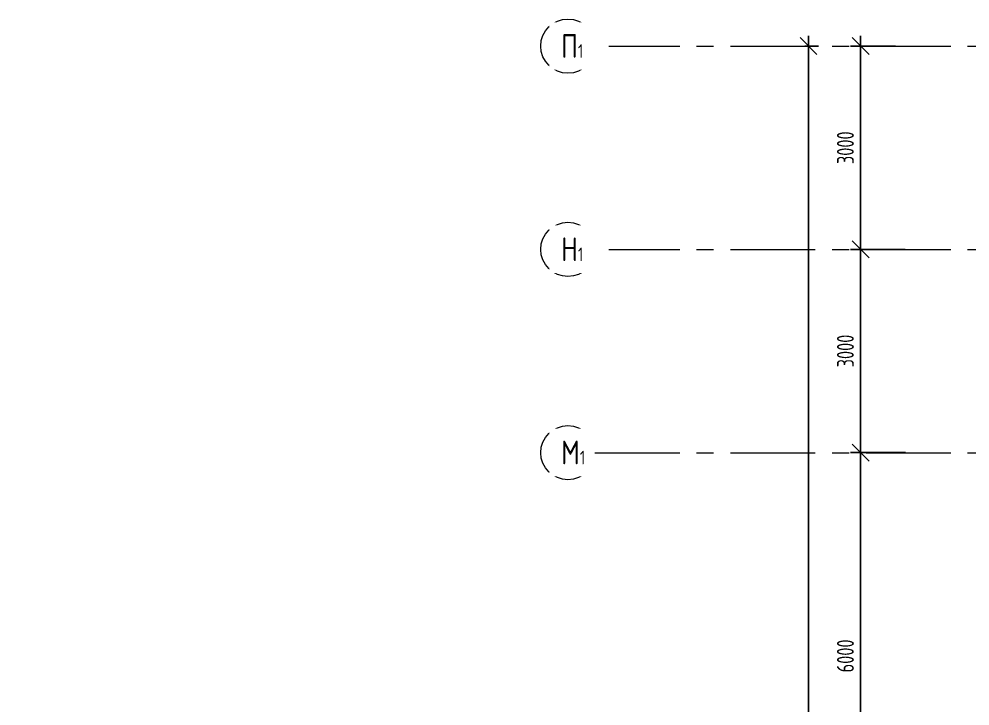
# Model space of a CAD drawing. Header units: millimetres. Extents: x -8417289 to 9420486, y 0 to 208205.
# Drawn here: x -232868 to -218833, y 120862 to 131001 of the extents above; entities that cross this region are included whole.
import ezdxf
from ezdxf import colors
from ezdxf.entities.mleader import LeaderData, LeaderLine
from ezdxf.math import Vec2, Vec3

# ---------------------------------------------------------------- set-up
doc = ezdxf.new("R2010")
doc.units = ezdxf.units.MM
doc.header["$MEASUREMENT"] = 0
doc.linetypes.add('CENTER', pattern=[2, 1.25, -0.25, 0.25, -0.25])
doc.layers.get('0').update_dxf_attribs({"color": 250, "lineweight": 9})
for name, color, linetype, lineweight in [('_АР ТЕКСТ', 250, 'Continuous', 25), ('АР_Оси', 195, 'Continuous', 9), ('АР_Оси размеры', 164, 'Continuous', 9), ('АР_Отметки', 250, 'Continuous', 15)]:
    doc.layers.add(name, color=color, linetype=linetype, lineweight=lineweight)
doc.styles.add('ISOCPEUR', font='isocpeur.TTF', dxfattribs={"width": 0.7})
doc.styles.add('ГОСТ 2.304', font='isocpeur.TTF', dxfattribs={"width": 0.7})
doc.dimstyles.new('СПДС', dxfattribs={"dimscale": 100, "dimtxt": 2.5, "dimasz": 2.5, "dimexe": 1.5, "dimexo": 0, "dimgap": 1, "dimtad": 1, "dimdec": 0, "dimrnd": 1, "dimtxsty": 'ГОСТ 2.304', "dimblk": 'OBLIQUE', "dimcen": 2.5, "dimdle": 1.5, "dimadec": 0, "dimazin": 2, "dimtfac": 0.75, "dimtdec": 0, "dimtmove": 1, "dimatfit": 3, "dimfxl": 1, "dimtolj": 1, "dimarcsym": 1})

# ---------------------------------------------------------------- blocks, each defined once
blk = doc.blocks.new('_Oblique')
at = {"color": 0, "linetype": 'ByBlock', "lineweight": -2}
blk.add_line((-0.5, -0.5), (0.5, 0.5), dxfattribs=at)
blk = doc.blocks.new('*D692')
at = {"layer": 'АР_Оси размеры', "color": 0, "lineweight": -2, "ltscale": 100, "transparency": 16777216}
for p, q in [((-220447, 118451), (-220447, 124751)), ((-219787, 124601), (-220597, 124601)), ((-219935, 118601), (-220597, 118601))]:
    blk.add_line(p, q, dxfattribs=at)
at = {"layer": 'АР_Оси размеры', "color": 0, "lineweight": -2, "ltscale": 100, "transparency": 16777216, "xscale": 250, "yscale": 250, "zscale": 250}
for p, rotation in [((-220447, 124601), 90), ((-220447, 118601), 270)]:
    blk.add_blockref('_Oblique', p, dxfattribs=dict(at, rotation=rotation))
at = {"layer": 'АР_Оси размеры', "color": 0, "ltscale": 100, "transparency": 16777216, "insert": (-220672, 121601), "char_height": 250, "attachment_point": 5, "rotation": 90, "style": 'ГОСТ 2.304'}
blk.add_mtext('\\A1;6000', dxfattribs=at)
blk = doc.blocks.new('*D693')
at = {"layer": 'АР_Оси размеры', "color": 0, "lineweight": -2, "ltscale": 100, "transparency": 16777216}
for p, q in [((-220447, 124451), (-220447, 127751)), ((-219935, 127601), (-220597, 127601)), ((-219792, 124601), (-220597, 124601))]:
    blk.add_line(p, q, dxfattribs=at)
at = {"layer": 'АР_Оси размеры', "color": 0, "lineweight": -2, "ltscale": 100, "transparency": 16777216, "xscale": 250, "yscale": 250, "zscale": 250}
for p, rotation in [((-220447, 127601), 90), ((-220447, 124601), 270)]:
    blk.add_blockref('_Oblique', p, dxfattribs=dict(at, rotation=rotation))
at = {"layer": 'АР_Оси размеры', "color": 0, "ltscale": 100, "transparency": 16777216, "insert": (-220672, 126101), "char_height": 250, "attachment_point": 5, "rotation": 90, "style": 'ГОСТ 2.304'}
blk.add_mtext('\\A1;3000', dxfattribs=at)
blk = doc.blocks.new('*D694')
at = {"layer": 'АР_Оси размеры', "color": 0, "lineweight": -2, "ltscale": 100, "transparency": 16777216}
for p, q in [((-220447, 127451), (-220447, 130751)), ((-219935, 130601), (-220597, 130601)), ((-219792, 127601), (-220597, 127601))]:
    blk.add_line(p, q, dxfattribs=at)
at = {"layer": 'АР_Оси размеры', "color": 0, "lineweight": -2, "ltscale": 100, "transparency": 16777216, "xscale": 250, "yscale": 250, "zscale": 250}
for p, rotation in [((-220447, 130601), 90), ((-220447, 127601), 270)]:
    blk.add_blockref('_Oblique', p, dxfattribs=dict(at, rotation=rotation))
at = {"layer": 'АР_Оси размеры', "color": 0, "ltscale": 100, "transparency": 16777216, "insert": (-220672, 129101), "char_height": 250, "attachment_point": 5, "rotation": 90, "style": 'ГОСТ 2.304'}
blk.add_mtext('\\A1;3000', dxfattribs=at)
blk = doc.blocks.new('*D695')
at = {"layer": 'АР_Оси размеры', "color": 0, "lineweight": -2, "ltscale": 100, "transparency": 16777216}
for p, q in [((-221217, 130751), (-221217, 82536)), ((-221273, 130601), (-221067, 130601)), ((-221273, 82686), (-221067, 82686))]:
    blk.add_line(p, q, dxfattribs=at)
at = {"layer": 'АР_Оси размеры', "color": 0, "lineweight": -2, "ltscale": 100, "transparency": 16777216, "xscale": 250, "yscale": 250, "zscale": 250}
for p, rotation in [((-221217, 130601), 90), ((-221217, 82686), 270)]:
    blk.add_blockref('_Oblique', p, dxfattribs=dict(at, rotation=rotation))
at = {"layer": 'АР_Оси размеры', "color": 0, "ltscale": 100, "transparency": 16777216, "insert": (-221442, 106643), "char_height": 250, "attachment_point": 5, "rotation": 90, "style": 'ГОСТ 2.304'}
blk.add_mtext('\\A1;47915', dxfattribs=at)
blk = doc.blocks.new('_DotSmall')
at = {"color": 0, "linetype": 'ByBlock', "const_width": 0.5}
blk.add_lwpolyline([(-0.0625, 0, 1), (0.0625, 0, 1)], format="xyb", close=True, dxfattribs=at)

msp = doc.modelspace()

# ---------------------------------------------------------------- linework, layer by layer
at = {"layer": 'АР_Оси', "linetype": 'CENTER', "ltscale": 1000}
for p, q in [((-224367.6, 130600.7), (-141189.2, 130600.7)), ((-224367.6, 127600.7), (-141189.2, 127600.7)), ((-224367.6, 124600.7), (-141189.2, 124600.7))]:
    msp.add_line(p, q, dxfattribs=at)
at = {"layer": 'АР_Оси', "ltscale": 0.5}
for centre in [(-224767.6, 130600.7), (-224767.6, 127600.7), (-224767.6, 124600.7)]:
    msp.add_circle(centre, 400, dxfattribs=at)

# ---------------------------------------------------------------- dimensions: what is measured, and where the dimension line sits
at = {"layer": 'АР_Оси размеры', "ltscale": 100}
for base, p1, p2, picture, middle in [((-221217.2, 82685.7), (-221273, 130600.7), (-221273, 82685.7), '*D695', (-221442.2, 106643.2)), ((-220446.6, 130600.7), (-219792.3, 127600.7), (-219935.3, 130600.7), '*D694', (-220671.6, 129100.7)), ((-220446.6, 127600.7), (-219792.3, 124600.7), (-219935.3, 127600.7), '*D693', (-220671.6, 126100.7)), ((-220446.6, 124600.7), (-219935.3, 118600.7), (-219787.2, 124600.7), '*D692', (-220671.6, 121600.7))]:
    dim = msp.add_linear_dim(base=base, p1=p1, p2=p2, angle=90, dimstyle='СПДС', dxfattribs=at)
    dim.commit()
    dim.dimension.update_dxf_attribs({"geometry": picture, "text_midpoint": middle})

# ---------------------------------------------------------------- next in the draw order: texts
at = {"layer": 'АР_Оси', "char_height": 350, "width": 528.82, "attachment_point": 1, "line_spacing_factor": 1.149209, "style": 'ГОСТ 2.304', "bg_fill": 2}
for s, insert in [('{\\W0.8;П\\H0.57143x;1}', (-224867.4, 130778.5)), ('{\\W0.8;Н\\H0.57143x;1}', (-224867.4, 127778.5)), ('{\\W0.8;М\\H0.57143x;1}', (-224867.4, 124778.5))]:
    msp.add_mtext(s, dxfattribs=dict(at, insert=insert))

# ---------------------------------------------------------------- next in the draw order: linework, layer by layer
at = {"layer": 'АР_Оси', "linetype": 'CENTER', "ltscale": 1000}
msp.add_line((-224367.6, 124600.7), (-141189.2, 124600.7), dxfattribs=at)

# ---------------------------------------------------------------- next in the draw order: leaders
at = {"layer": '_АР ТЕКСТ'}
ml = msp.add_multileader_mtext('Standard', dxfattribs=at)
ml.set_content('{\\W0.8;-2,550}', color=256, style='ISOCPEUR')
ml.set_leader_properties(color=256, linetype='Continuous', lineweight=-1)
ml.set_arrow_properties(name='DOTSMALL')
ml.build(insert=Vec2(0, 0))
ml.multileader.update_dxf_attribs({"has_text_frame": 1, "text_left_attachment_type": 4, "text_right_attachment_type": 4, "dogleg_length": 100, "arrow_head_size": 180})
ctx = ml.context
ctx.base_point, ctx.char_height, ctx.arrow_head_size, ctx.landing_gap_size, ctx.plane_origin = Vec3(-302775.8, 123943.3, -2), 250, 180, 50, Vec3(-302295.5, 121699.2, -2)
ctx.left_attachment, ctx.right_attachment = 4, 4
notes = []
notes.append((ctx, [(0, (0, 0, 0), (0, 0), (1, 0), 1, [])]))
ctx.mtext.insert, ctx.mtext.width, ctx.mtext.defined_height, ctx.mtext.line_spacing_style, ctx.mtext.flow_direction = Vec3(-302725.8, 124276.6, -2), 801.086, 330.7, 2, 5
at = {"layer": 'АР_Отметки'}
ml = msp.add_multileader_mtext('Standard', dxfattribs=at)
ml.set_content('{\\W0.8;-2,250}', color=256, style='ISOCPEUR')
ml.set_leader_properties(color=256, linetype='Continuous', lineweight=-1)
ml.set_arrow_properties(name='DOTSMALL')
ml.build(insert=Vec2(0, 0))
ml.multileader.update_dxf_attribs({"has_text_frame": 1, "text_left_attachment_type": 4, "text_right_attachment_type": 4, "dogleg_length": 100, "arrow_head_size": 180})
ctx = ml.context
ctx.base_point, ctx.char_height, ctx.arrow_head_size, ctx.landing_gap_size, ctx.plane_origin = Vec3(-297233.6, 128352.9), 250, 180, 50, Vec3(-296855.5, 126878.8)
ctx.left_attachment, ctx.right_attachment = 4, 4
notes.append((ctx, [(0, (0, 0, 0), (0, 0), (1, 0), 1, [])]))
ctx.mtext.insert, ctx.mtext.width, ctx.mtext.defined_height, ctx.mtext.line_spacing_style, ctx.mtext.flow_direction = Vec3(-297183.6, 128686.2), 769.989, 343.9, 2, 5
for ctx, leaders in notes:
    for number, flags, end, landing, length, lines in leaders:
        leader = LeaderData()
        leader.index, (leader.has_last_leader_line, leader.has_dogleg_vector, leader.attachment_direction) = number, flags
        leader.last_leader_point, leader.dogleg_vector, leader.dogleg_length = Vec3(end), Vec3(landing), length
        for number, points, colour, breaks in lines:
            line = LeaderLine()
            line.index, line.vertices, line.color, line.breaks = number, Vec3.list(points), colors.encode_raw_color(colour), breaks
            leader.lines.append(line)
        ctx.leaders.append(leader)

doc.saveas('drawing.dxf')
